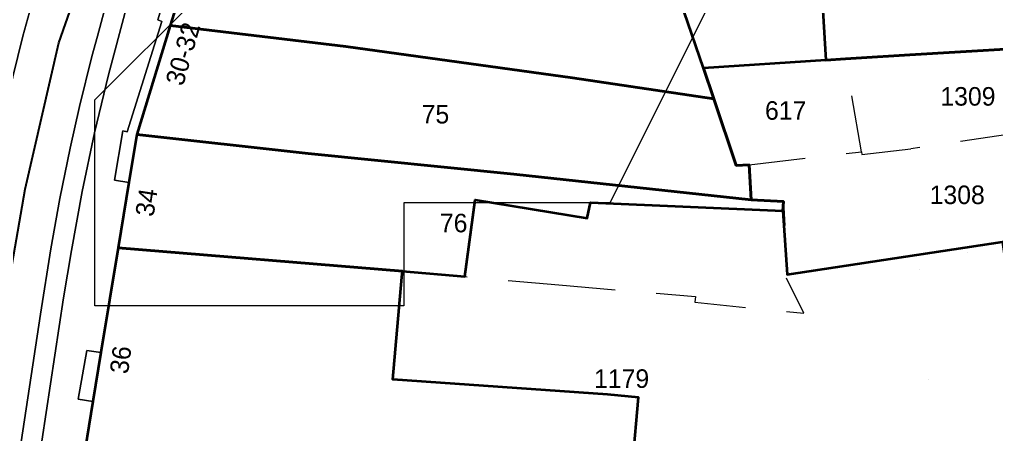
# Model space of a CAD drawing. Header units: metres. Extents: x 0 to 105485, y 0 to 425721.
# Drawn here: x 104748.85 to 104796.27, y 425176.26 to 425196.4 of the extents above; entities that cross this region are included whole.
import ezdxf
from ezdxf.enums import TextEntityAlignment as Align

# ---------------------------------------------------------------- set-up
doc = ezdxf.new("R2010")
doc.units = ezdxf.units.M
doc.header["$MEASUREMENT"] = 0
doc.linetypes.add('KG-PERCEEL-SO', pattern=[19, 5.5, -4, 5.5, -4])
for name, color, linetype, lineweight in [('B-XX-GR-BOOM-G', 90, 'Continuous', 13), ('B-XX-IE-MEUBILAIR-G', 7, 'Continuous', 18), ('B-XX-KG-GRENS_PERCEEL-G', 150, 'KG-PERCEEL-SO', 18), ('B-XX-KG-GRENS_PERCEEL-T', 150, 'KG-PERCEEL-SO', 18), ('B-XX-OG-BEBOUWING-G', 7, 'Continuous', 35), ('B-XX-OG-BEBOUWING_HUISNUMMER-T', 7, 'Continuous', 18), ('B-XX-OG-GRENS-G', 7, 'Continuous', 18), ('B-XX-OG-TERREIN_ERF-G', 7, 'Continuous', 18), ('B-XX-VH-GESLOTENVERHARDING_BETON-G', 10, 'Continuous', 18), ('B-XX-VH-OPENVERHARDING-G', 90, 'Continuous', 18)]:
    doc.layers.add(name, color=color, linetype=linetype, lineweight=lineweight)
doc.layers.add('GIS-WEGVAKKEN', color=2, linetype='Continuous')

msp = doc.modelspace()

# ---------------------------------------------------------------- linework, layer by layer
at = {"layer": 'B-XX-GR-BOOM-G', "color": 0, "true_color": 0x604a38}
for points in [[(104794.872, 425185.096, 2.26), (104794.872, 425185.096, 5.06)], [(104792.511, 425184.257, 2.303), (104792.511, 425184.257, 5.103)], [(104792.961, 425178.922, 2.235), (104792.961, 425178.922, 5.035)]]:
    msp.add_polyline3d(points, dxfattribs=at)
at = {"layer": 'B-XX-IE-MEUBILAIR-G', "color": 0, "true_color": 0x604a38}
for points in [[(104752.632, 425195.596, 3.247), (104752.632, 425195.596, 4.747)], [(104750.989, 425182.889, 3.324), (104750.989, 425182.889, 4.824)], [(104749.862, 425182.103, 3.285), (104749.862, 425182.103, 4.785)]]:
    msp.add_polyline3d(points, dxfattribs=at)
at = {"layer": 'B-XX-KG-GRENS_PERCEEL-G', "ltscale": 0.5, "flags": 128}
for points in [[(104756.159, 425196.115), (104757.921, 425201.808)], [(104778.582, 425198.366), (104780.546, 425198.448), (104782.042, 425194.043)], [(104754.538, 425190.828), (104754.556, 425190.935), (104756.159, 425196.115)], [(104756.159, 425196.115), (104764.693, 425195.088), (104775.695, 425193.573), (104782.545, 425192.548)], [(104788.934, 425194.495), (104789.462, 425194.532), (104799.724, 425195.136)], [(104782.042, 425194.043), (104786.512, 425194.324), (104788.934, 425194.495)], [(104789.715, 425189.987), (104788.934, 425194.495)], [(104782.042, 425194.043), (104782.545, 425192.548)], [(104782.545, 425192.548), (104783.631, 425189.322), (104784.256, 425189.345)], [(104801.948, 425191.564), (104792.116, 425190.133)], [(104753.634, 425185.315), (104754.538, 425190.828)], [(104754.538, 425190.828), (104762.853, 425189.896), (104772.847, 425188.898), (104784.358, 425187.647)], [(104784.256, 425189.345), (104789.715, 425189.987)], [(104789.715, 425189.987), (104789.739, 425189.846)], [(104789.739, 425189.846), (104792.116, 425190.133)], [(104784.256, 425189.345), (104784.358, 425187.647)], [(104784.358, 425187.647), (104785.935, 425187.571), (104786.106, 425184.026)], [(104786.106, 425184.026), (104801.078, 425186.282), (104805.036, 425186.913)], [(104751.838, 425174.358), (104753.634, 425185.315)], [(104753.634, 425185.315), (104767.438, 425184.19), (104775.024, 425183.516)], [(104781.655, 425182.948), (104781.626, 425182.673), (104786.921, 425182.141), (104786.075, 425183.847), (104786.106, 425184.026)], [(104775.024, 425183.516), (104781.655, 425182.948)]]:
    msp.add_lwpolyline(points, dxfattribs=at)
at = {"layer": 'B-XX-OG-BEBOUWING-G', "ltscale": 0.5}
for points in [[(104780.546, 425198.448), (104778.582, 425198.366), (104778.537, 425197.713), (104774.644, 425198.498), (104772.891, 425198.873), (104764.957, 425200.355), (104757.921, 425201.808), (104756.71, 425197.877), (104756.167, 425196.114), (104764.693, 425195.088), (104775.695, 425193.573), (104782.545, 425192.548), (104782.042, 425194.043)], [(104797.765, 425198.378), (104797.276, 425199.189), (104797.248, 425199.236), (104788.97, 425198.795), (104787.723, 425198.745), (104787.988, 425194.428), (104788.934, 425194.495), (104789.462, 425194.532), (104792.057, 425194.685), (104799.718, 425195.136), (104799.614, 425195.309), (104799.129, 425196.113)], [(104782.545, 425192.548), (104775.695, 425193.573), (104764.693, 425195.088), (104756.167, 425196.114), (104754.538, 425190.828), (104762.853, 425189.896), (104772.847, 425188.898), (104784.358, 425187.647), (104784.256, 425189.345), (104783.631, 425189.322)], [(104799.718, 425195.136), (104792.057, 425194.685), (104789.462, 425194.532), (104788.934, 425194.495), (104787.988, 425194.428), (104782.042, 425194.043), (104782.545, 425192.548), (104783.631, 425189.322), (104784.256, 425189.345), (104784.358, 425187.647), (104785.935, 425187.571), (104785.896, 425187.122), (104786.106, 425184.026), (104796.564, 425185.602), (104797.385, 425179.838), (104797.739, 425179.888), (104803.089, 425180.65), (104802.867, 425182.205), (104807.537, 425183.147), (104807.474, 425183.242), (104805.036, 425186.913), (104801.087, 425192.862)], [(104785.896, 425187.122), (104785.935, 425187.571), (104784.358, 425187.647), (104772.847, 425188.898), (104762.853, 425189.896), (104754.538, 425190.828), (104754.155, 425188.491), (104753.635, 425185.315), (104767.438, 425184.19), (104770.468, 425183.92), (104770.969, 425187.654), (104776.407, 425186.763), (104776.571, 425187.512)], [(104776.938, 425172.836), (104776.958, 425173.072), (104777.124, 425175.085), (104778.622, 425174.951), (104778.899, 425178.056), (104777.381, 425178.191), (104766.966, 425178.925), (104767.411, 425183.901), (104767.438, 425184.19), (104753.635, 425185.315), (104752.803, 425180.238), (104752.414, 425177.863), (104751.839, 425174.358), (104751.823, 425174.261), (104751.806, 425174.154), (104764.877, 425173.588), (104764.867, 425173.364), (104776.015, 425172.881)]]:
    msp.add_lwpolyline(points, close=True, dxfattribs=at)
at = {"layer": 'B-XX-OG-GRENS-G'}
msp.add_polyline3d([(104757.5, 425202.5, 3.426), (104772.5, 425202.5, 3.214), (104782.5, 425197.5, 2.171), (104777.5, 425187.5, 2.956), (104772.5, 425187.5, 2.951), (104767.5, 425187.5, 2.899), (104767.5, 425182.5, 3.076), (104752.5, 425182.5, 3.451), (104752.5, 425187.5, 3.41), (104752.5, 425192.5, 3.324), (104757.5, 425197.5, 3.441)], close=True, dxfattribs=at)
at = {"layer": 'B-XX-OG-TERREIN_ERF-G', "ltscale": 0.5}
msp.add_lwpolyline([(104780.546, 425198.448), (104782.042, 425194.043), (104787.988, 425194.428), (104787.723, 425198.745)], dxfattribs=at)
msp.add_lwpolyline([(104797.739, 425179.888), (104797.385, 425179.838), (104796.564, 425185.602), (104786.106, 425184.026), (104785.896, 425187.122), (104776.571, 425187.512), (104776.407, 425186.763), (104770.969, 425187.654), (104770.468, 425183.92), (104767.438, 425184.19), (104767.411, 425183.901), (104766.966, 425178.925), (104777.381, 425178.191), (104778.899, 425178.056), (104778.622, 425174.951), (104777.124, 425175.085), (104776.958, 425173.072), (104776.938, 425172.836), (104788.722, 425172.144), (104791.692, 425171.932), (104796.012, 425171.625), (104798.536, 425173.772)], close=True, dxfattribs=at)
at = {"layer": 'B-XX-VH-GESLOTENVERHARDING_BETON-G', "ltscale": 0.5}
for points in [[(104756.71, 425197.877), (104756.044, 425198.016), (104755.557, 425196.384), (104755.763, 425196.306), (104754.08, 425190.948), (104753.867, 425191.003), (104753.457, 425188.604), (104754.155, 425188.491), (104754.538, 425190.828), (104756.167, 425196.114)], [(104752.803, 425180.238), (104752.117, 425180.338), (104751.699, 425177.972), (104752.414, 425177.863)]]:
    msp.add_lwpolyline(points, close=True, dxfattribs=at)
at = {"layer": 'B-XX-VH-OPENVERHARDING-G', "ltscale": 0.5}
for points in [[(104747.479, 425166.38), (104749.862, 425182.103), (104750.376, 425185.265), (104750.815, 425187.718), (104751.311, 425190.16), (104751.767, 425192.185), (104752.365, 425194.604), (104752.632, 425195.596), (104753.174, 425197.607), (104753.987, 425200.261), (104755.018, 425203.209), (104756.037, 425205.791), (104757.076, 425208.174), (104758.446, 425211.118), (104759.861, 425214.158), (104766.113, 425227.591), (104773.928, 425244.249)], [(104773.928, 425244.249), (104766.113, 425227.591), (104759.861, 425214.158), (104758.446, 425211.118), (104757.076, 425208.174), (104756.037, 425205.791), (104755.018, 425203.209), (104753.987, 425200.261), (104753.174, 425197.607), (104752.632, 425195.596), (104752.365, 425194.604), (104751.767, 425192.185), (104751.311, 425190.16), (104750.815, 425187.718), (104750.376, 425185.265), (104749.862, 425182.103), (104747.479, 425166.38)], [(104767.203, 425237.395), (104760.27, 425223.114), (104754.873, 425211.842), (104753.553, 425208.851), (104752.747, 425206.914), (104751.687, 425204.174), (104750.713, 425201.445), (104749.828, 425198.529), (104749.019, 425195.591), (104748.285, 425192.634), (104747.622, 425189.629), (104746.918, 425185.854), (104744.399, 425169.515)], [(104744.399, 425169.515), (104746.918, 425185.854), (104747.622, 425189.629), (104748.285, 425192.634), (104749.019, 425195.591), (104749.828, 425198.529), (104750.713, 425201.445), (104751.687, 425204.174), (104752.747, 425206.914), (104753.553, 425208.851), (104754.873, 425211.842), (104760.27, 425223.114), (104767.203, 425237.395)], [(104748.888, 425168.978), (104750.989, 425182.889), (104751.368, 425185.196), (104751.895, 425188.056), (104752.497, 425190.9), (104753.176, 425193.727), (104754.033, 425196.933), (104754.856, 425199.667), (104755.655, 425202.033), (104756.66, 425204.706), (104757.617, 425207.013), (104758.115, 425208.086), (104764.419, 425221.668), (104770.707, 425235.217)], [(104770.707, 425235.217), (104764.419, 425221.668), (104758.115, 425208.086), (104757.617, 425207.013), (104756.66, 425204.706), (104755.655, 425202.033), (104754.856, 425199.667), (104754.033, 425196.933), (104753.176, 425193.727), (104752.497, 425190.9), (104751.895, 425188.056), (104751.368, 425185.196), (104750.989, 425182.889), (104748.888, 425168.978)], [(104751.839, 425174.358), (104752.414, 425177.863), (104751.699, 425177.972), (104752.117, 425180.338), (104752.803, 425180.238), (104753.635, 425185.315), (104754.155, 425188.491), (104753.457, 425188.604), (104753.867, 425191.003), (104754.08, 425190.948), (104755.763, 425196.306), (104755.557, 425196.384), (104756.044, 425198.016)]]:
    msp.add_lwpolyline(points, dxfattribs=at)
at = {"layer": 'GIS-WEGVAKKEN'}
msp.add_lwpolyline([(104743.228, 425150), (104743.3, 425150.42), (104748.29, 425183.31), (104749.12, 425188.17), (104750.76, 425195.28), (104753.235, 425202.346)], dxfattribs=at)

# ---------------------------------------------------------------- texts
at = {"layer": 'B-XX-KG-GRENS_PERCEEL-T'}
for s, p in [('1309', (104794.882, 425192.674)), ('75', (104769.037, 425191.807)), ('617', (104786.036, 425191.989)), ('1308', (104794.361, 425187.893)), ('76', (104769.923, 425186.523)), ('1179', (104778.072, 425178.969))]:
    msp.add_text(s, height=0.9, dxfattribs=at).set_placement(p, align=Align.MIDDLE_CENTER)
at = {"layer": 'B-XX-OG-BEBOUWING_HUISNUMMER-T'}
for s, rotation, p in [('30-32', 74, (104756.779, 425194.739)), ('34', 81.4, (104755.009, 425187.523)), ('36', 82.7, (104753.757, 425179.884))]:
    msp.add_text(s, height=0.9, rotation=rotation, dxfattribs=at).set_placement(p, align=Align.MIDDLE_CENTER)

doc.saveas('drawing.dxf')
